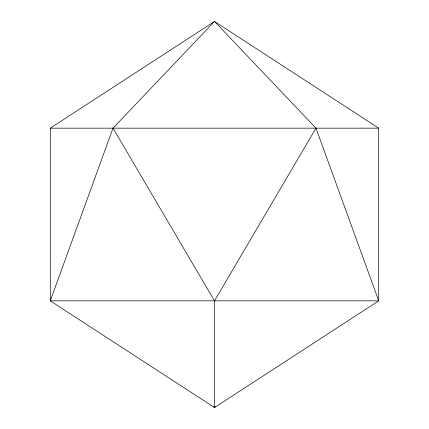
<?xml version="1.0" encoding="UTF-8"?>
<svg xmlns="http://www.w3.org/2000/svg" width="429" height="429" viewBox="0 0 429 429"><rect width="100%" height="100%" fill="white"/><g stroke="black" fill="none" stroke-linecap="round" stroke-linejoin="round"><path stroke-width="0.64" d="M113.009 128.164L50.284 300.836L214.5 407.55L378.716 300.836L378.716 128.164L214.5 21.45L50.284 128.164L50.284 300.836L378.716 300.836L315.991 128.164L214.5 21.45L113.009 128.164L214.5 300.836L214.5 407.55L215.422 406.579M214.5 300.836L315.991 128.164M50.284 128.164L378.716 128.164M213.578 406.579L214.5 407.55"/></g></svg>
